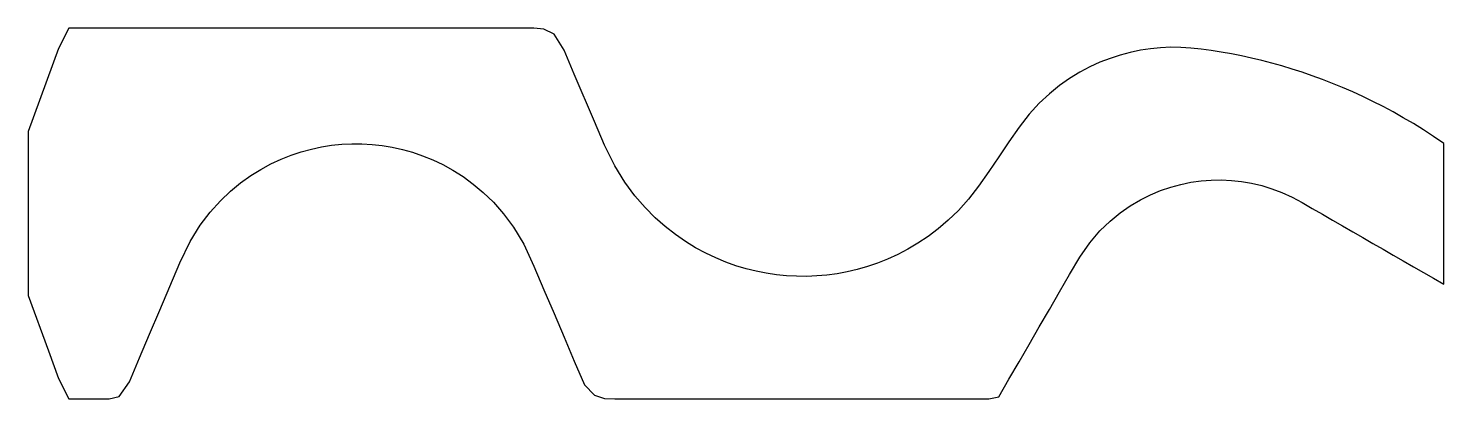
# Model space of a CAD drawing. Header units: millimetres. Extents: x 0 to 8336, y 0 to 2183.
import ezdxf

# ---------------------------------------------------------------- set-up
doc = ezdxf.new("R2010")
doc.units = ezdxf.units.MM

msp = doc.modelspace()

# ---------------------------------------------------------------- linework, layer by layer
msp.add_lwpolyline([(0, 609.1), (119.1, 282.8), (178.6, 119.6), (238.2, 0), (476.3, 0), (535.9, 13.3), (595.4, 100), (655, 241.1), (714.5, 381), (774.1, 520.9), (833.6, 660.8), (893.1, 800.7), (952.7, 925.5), (1012.2, 1022), (1071.8, 1100.1), (1131.3, 1166), (1190.9, 1222.5), (1250.4, 1271.4), (1309.9, 1314.4), (1369.5, 1351.4), (1429, 1383.5), (1488.6, 1411.2), (1548.1, 1434.9), (1607.7, 1454.8), (1667.2, 1471), (1726.8, 1483.7), (1786.3, 1493.1), (1845.8, 1499.2), (1905.4, 1502.2), (1964.9, 1502), (2024.5, 1498.6), (2084, 1492), (2143.6, 1482.2), (2203.1, 1469), (2262.6, 1452.2), (2322.2, 1431.9), (2381.7, 1407.7), (2441.3, 1379.4), (2500.8, 1346.6), (2560.4, 1308.6), (2619.9, 1265.2), (2679.4, 1215.3), (2739, 1157.6), (2798.5, 1090.3), (2858.1, 1010.2), (2917.6, 910.5), (2977.2, 781.6), (3036.7, 641.7), (3096.2, 501.8), (3155.8, 361.9), (3215.3, 220.7), (3274.9, 82), (3334.4, 20.2), (3394, 0.9), (3453.5, 0), (5656.6, 0), (5716.1, 10.9), (5775.7, 114.7), (5835.2, 217.5), (5894.8, 320.4), (5954.3, 423.3), (6013.9, 526.2), (6073.4, 629.9), (6132.9, 732.8), (6192.5, 834.5), (6252, 919.4), (6311.6, 988.3), (6371.1, 1045.8), (6430.7, 1094.9), (6490.2, 1136.3), (6549.7, 1171.5), (6609.3, 1201.3), (6668.8, 1226.2), (6728.4, 1246.8), (6787.9, 1263), (6847.5, 1275.2), (6907, 1283.6), (6966.5, 1288.2), (7026.1, 1289.2), (7085.6, 1286.5), (7145.2, 1280.1), (7204.7, 1269.9), (7264.3, 1255.9), (7323.8, 1237.7), (7383.4, 1215.1), (7442.9, 1187.9), (7502.4, 1155.7), (7562, 1121.4), (7621.5, 1087.2), (7681.1, 1052.6), (7740.6, 1018.3), (7800.2, 984), (7859.7, 949.7), (7919.2, 915.4), (7978.8, 880.8), (8038.3, 846.5), (8097.9, 812.3), (8157.4, 778), (8217, 743.7), (8276.5, 709.4), (8336, 674.8), (8336, 1503.8), (8276.5, 1544.8), (8217, 1583.7), (8157.4, 1620.8), (8097.9, 1656), (8038.3, 1689.5), (7978.8, 1721.4), (7919.2, 1752), (7859.7, 1780.9), (7800.2, 1808.1), (7740.6, 1833.9), (7681.1, 1858.3), (7621.5, 1881.5), (7562, 1903.2), (7502.4, 1923.6), (7442.9, 1942.8), (7383.4, 1960.6), (7323.8, 1977.2), (7264.3, 1992.5), (7204.7, 2006.6), (7145.2, 2019.6), (7085.6, 2031.3), (7026.1, 2041.9), (6966.5, 2051.5), (6907, 2059.8), (6847.5, 2066.6), (6787.9, 2070.3), (6728.4, 2070.9), (6668.8, 2068.2), (6609.3, 2062.4), (6549.7, 2053.3), (6490.2, 2041), (6430.7, 2025.2), (6371.1, 2005.6), (6311.6, 1982.4), (6252, 1955.1), (6192.5, 1923.5), (6132.9, 1886.9), (6073.4, 1845), (6013.9, 1796.4), (5954.3, 1740.7), (5894.8, 1675.9), (5835.2, 1599.2), (5775.7, 1512.9), (5716.1, 1425.5), (5656.6, 1338.9), (5597.1, 1252.8), (5537.5, 1175.9), (5478, 1109.7), (5418.4, 1052), (5358.9, 1000.7), (5299.3, 955.8), (5239.8, 916), (5180.3, 880.8), (5120.7, 849.8), (5061.2, 822.4), (5001.6, 798.9), (4942.1, 778.7), (4882.5, 761.7), (4823, 747.7), (4763.5, 736.7), (4703.9, 728.7), (4644.4, 723.5), (4584.8, 721), (4525.3, 721.4), (4465.7, 724.6), (4406.2, 730.6), (4346.6, 739.4), (4287.1, 751.2), (4227.6, 765.9), (4168, 783.7), (4108.5, 804.9), (4048.9, 829.5), (3989.4, 857.6), (3929.8, 889.7), (3870.3, 926), (3810.8, 967.5), (3751.2, 1014), (3691.7, 1066.6), (3632.1, 1126.4), (3572.6, 1195.1), (3513, 1275.3), (3453.5, 1372.3), (3394, 1493.7), (3334.4, 1633.6), (3215.3, 1913.4), (3155.8, 2054.5), (3096.2, 2148.8), (3036.7, 2178.3), (2977.2, 2182.7), (238.2, 2182.7), (178.6, 2063.1), (0, 1573.6), (0, 609.1)])

doc.saveas('drawing.dxf')
